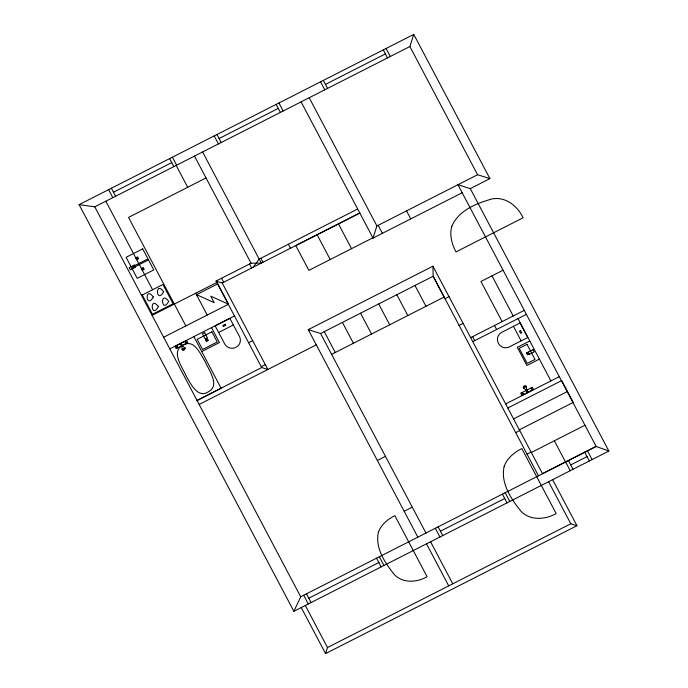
<?xml version="1.0" encoding="UTF-8"?>
<svg xmlns="http://www.w3.org/2000/svg" width="688" height="688" viewBox="0 0 688 688"><rect width="100%" height="100%" fill="white"/><g stroke="black" fill="none" stroke-linecap="round" stroke-linejoin="round"><path stroke-width="1.03" d="M79.129 204.646L94.781 206.83L409.876 46.526L413.763 34.4L489.916 178.622L470.282 188.615L457.941 184.737L596.152 446.452L608.871 451.053L293.879 611.305L79.129 204.646L413.763 34.4M301.095 101.867L373.034 238.082L376.921 225.956L477.584 174.743L489.916 178.622M301.249 607.556L325.57 653.6L327.505 647.537L570.782 523.766L576.957 525.709L552.636 479.665M293.879 611.305L300.699 596.763L596.152 446.452M253.184 267.236L259.178 259.109L357.674 208.997M182.621 345.393C170.547 351.869 182.561 367.315 186.087 375.846C190.404 383.319 197.662 398.988 208.447 391.764C220.53 385.297 208.516 369.834 204.99 361.312C200.561 354.337 194.317 338.986 183.679 344.851M513.446 326.336L503.969 331.203C490.673 336.269 499.927 353.615 511.623 345.711L527.748 337.507L520.068 322.964L513.446 326.336L521.126 340.878M113.486 192.244L171.733 162.609M219.085 138.52L278.287 108.394M325.45 84.4L385.418 53.896M206.022 177.925L128.553 217.417L185.837 325.888M141.539 295.367L162.927 284.497L173.092 303.761L152.452 314.27L142.278 295.006M216.041 281.048L222.215 282.992L267.881 369.473L261.715 367.538L216.041 281.048L251.068 263.229L261.294 263.108L202.607 151.971M152.1 315.371L217.004 282.39L228.528 304.216L163.641 337.223M196.45 294.696L217.769 283.843M222.215 282.992L359.781 212.996M359.807 213.048L295.788 245.616L308.869 270.375L372.887 237.807M373.034 238.082L462.173 192.735M169.79 348.859L234.47 315.955M181.408 345.901L176.102 348.601L174.933 346.382L186.577 340.457L187.747 342.676L182.406 345.393M181.778 346.589L182.767 346.09M218.621 332.45L223.6 341.798C228.648 354.776 246.364 346.116 238.306 334.316L229.904 318.415L215.163 325.914L218.621 332.45L233.361 324.951M201.765 351.551L219.412 342.572L211.483 327.557M248.6 342.693L252.651 340.629M417.848 537.165L308.258 329.638L432.941 266.204L542.531 473.731M308.258 329.638L320.591 333.517L433.156 276.249L432.941 266.204M261.277 366.713L265.336 364.649M197.026 400.45L261.715 367.538M197.086 400.545L221.149 388.307L193.81 336.544M199.142 404.449L316.291 344.851M331.607 354.372L444.138 297.053L433.156 276.249L538.472 475.795M444.955 298.695L449.006 296.631M503.057 270.221L480.938 281.469L502.137 321.614M459.068 325.424L463.119 323.36M470.652 337.627L524.273 310.348M472.768 341.626L526.389 314.347M529.786 340.99L517.299 347.345L526.87 365.474L539.358 359.119M377.351 460.496L385.469 456.368M525.684 389.829L526.681 389.322M526.045 390.526L520.704 393.244L521.874 395.462L533.518 389.528L532.349 387.318L527.042 390.019M505.671 403.933L559.292 376.654M507.813 407.993L561.709 380.576L573.233 402.394L519.337 429.819M513.575 418.906L567.471 391.489M515.682 432.64L519.741 430.576M404.183 511.287L412.293 507.168M527.06 454.175L531.11 452.111M531.317 452.515L584.998 425.21M542.497 473.671L596.169 446.366M308.774 598.199L378.882 562.526M440.406 531.222L504.717 498.508M570.713 464.933L587.045 456.626M325.57 653.6L576.957 525.709M228.528 304.216L210.743 296.141L214.2 302.686L196.398 294.584M409.876 46.526L477.584 174.743M470.282 188.615L608.871 451.053M386.071 48.487L390.294 56.485M383.311 49.889L387.533 57.895M518.004 318.613L550.907 380.92M587.5 450.855L592.11 459.575M491.997 275.845L513.196 315.99M584.74 452.257L589.349 460.986M531.17 387.912L532.34 390.13M568.408 460.564L573.018 469.293M494.5 325.493L496.616 329.5M565.639 461.975L570.249 470.704M554.339 440.802L565.51 461.958M528.212 392.229L526.561 389.107L526.354 386.269L524.376 385.882L523.525 386.407L523.327 387.808L525.563 389.614L527.214 392.736M521.917 392.624L523.129 394.817M406.539 210.889L410.762 218.887M472.622 336.63L474.729 340.629M548.585 481.729L570.782 523.766M323.343 80.401L327.565 88.399M320.574 81.812L324.796 89.81M414.993 285.494L425.975 306.289M378.159 225.329L382.382 233.327M309.204 97.739L376.921 225.956M505.173 492.737L509.782 501.466M502.412 494.147L507.022 502.876M396.838 294.731L407.821 315.525M278.941 102.985L283.164 110.992M276.18 104.395L280.403 112.393M338.47 223.901L351.542 248.66M378.675 303.967L389.683 324.813M360.572 313.246L371.554 334.041M317.125 234.763L330.206 259.522M342.435 322.466L353.426 343.26M438.101 526.862L442.711 535.591M288.392 244.249L290.499 248.248M435.341 528.264L439.95 536.993M324.28 331.633L335.297 352.497M216.969 134.513L221.192 142.519M320.591 333.508L425.958 533.037M430.568 541.766L452.764 583.811M214.209 135.923L218.431 143.921M426.508 543.83L448.714 585.875M260.881 258.241L262.988 262.24M194.498 156.099L251.068 263.229M249.503 264.029L251.61 268.028M172.387 157.199L176.61 165.197M176.171 165.421L187.721 187.317M169.626 158.601L173.849 166.608M379.337 556.755L383.947 565.484M376.577 558.166L381.186 566.895M221.562 278.244L223.677 282.243M195.659 293.183L207.208 315.061M111.37 188.237L115.601 196.243M108.609 189.647L112.832 197.645M186.534 343.295L185.364 341.076L186.5 343.312M181.236 343.174L182.888 346.305L185.124 348.111L184.324 349.908L183.378 350.295L182.096 349.642L181.89 346.812L180.239 343.682M105.84 201.206L152.598 289.743M176.111 345.78L177.28 347.999M306.47 593.83L311.079 602.559M303.7 595.24L308.31 603.969M94.781 206.83L300.699 596.763M305.309 605.492L327.505 647.537M135.76 257.837L136.706 259.634L138.537 258.705L137.583 256.908L135.76 257.837M136.353 258.026L136.895 259.049L137.935 258.525L137.394 257.493L136.353 258.026M142.003 268.716L142.545 269.748L143.586 269.214L143.044 268.182L142.003 268.716M205.523 339.666L206.477 341.472L208.301 340.543L207.355 338.737L205.523 339.666M206.125 339.855L206.667 340.887L207.707 340.354L207.165 339.33L206.125 339.855M526.483 353.03L527.429 354.836L529.261 353.907L528.307 352.101L526.483 353.03M527.077 353.219L527.619 354.251L528.659 353.718L528.117 352.686L527.077 353.219M141.401 268.526L142.356 270.332L144.179 269.404L143.233 267.598L141.401 268.526M158.403 306.607C151.102 319.817 149.356 294.765 158.403 306.607M168.723 301.353C161.431 314.562 159.676 289.51 168.723 301.353M153.304 296.949C146.011 310.159 144.265 285.116 153.304 296.949M163.624 291.703C156.331 304.913 154.585 279.861 163.624 291.703M378.374 532.314C374.908 547.975 385.048 563.033 394.439 574.695C403.108 583.579 417.031 582.426 427.119 576.759L394.835 515.63C387.774 519.225 381.075 524.609 378.374 532.314M451.827 226.335C449.29 235.012 451.878 244.171 455.981 251.928L523.121 217.769C517.6 206.168 505.62 196.347 492.101 198.918C476.56 203.252 458.475 210.416 451.827 226.335M504.141 466.473C500.417 483.045 511.064 499.041 521.057 511.356C530.371 520.911 545.335 519.664 556.179 513.583L521.831 448.542C514.237 452.403 507.039 458.191 504.141 466.473M185.072 348.051C184.479 350.828 178.717 349.891 185.072 348.051M523.387 387.834C529.734 386.114 524.05 385.039 523.387 387.834M177.143 346.417L176.704 346.915L177.143 346.417M531.385 389.417L531.747 389.004L531.385 389.417M185.923 342.22L185.253 342.289L185.923 342.22M522.622 393.596L523.198 393.631L522.622 393.596M142.7 248.867L126.11 257.303L131.391 267.297L147.98 258.86L142.7 248.867M134.349 265.026L129.189 267.649L130.342 269.834L135.502 267.202L134.349 265.026M148.496 259.926L131.907 268.363L137.187 278.356L153.777 269.911L148.496 259.926M204.654 332.622L202.435 333.74L205.127 338.84L207.337 337.713L204.654 332.622M225.148 324.289L222.8 325.476L223.385 326.576L225.724 325.39L225.148 324.289M211.878 331.831L197.172 339.313L202.53 349.478L217.245 341.988L211.878 331.831M520.549 330.481L519.431 331.048L520.653 333.362L521.771 332.794L520.549 330.481M527.008 344.327L519.199 348.3L527.171 363.402L534.989 359.428L527.008 344.327M533.054 349.676L527.894 352.308L529.046 354.483L534.206 351.86L533.054 349.676"/></g></svg>
